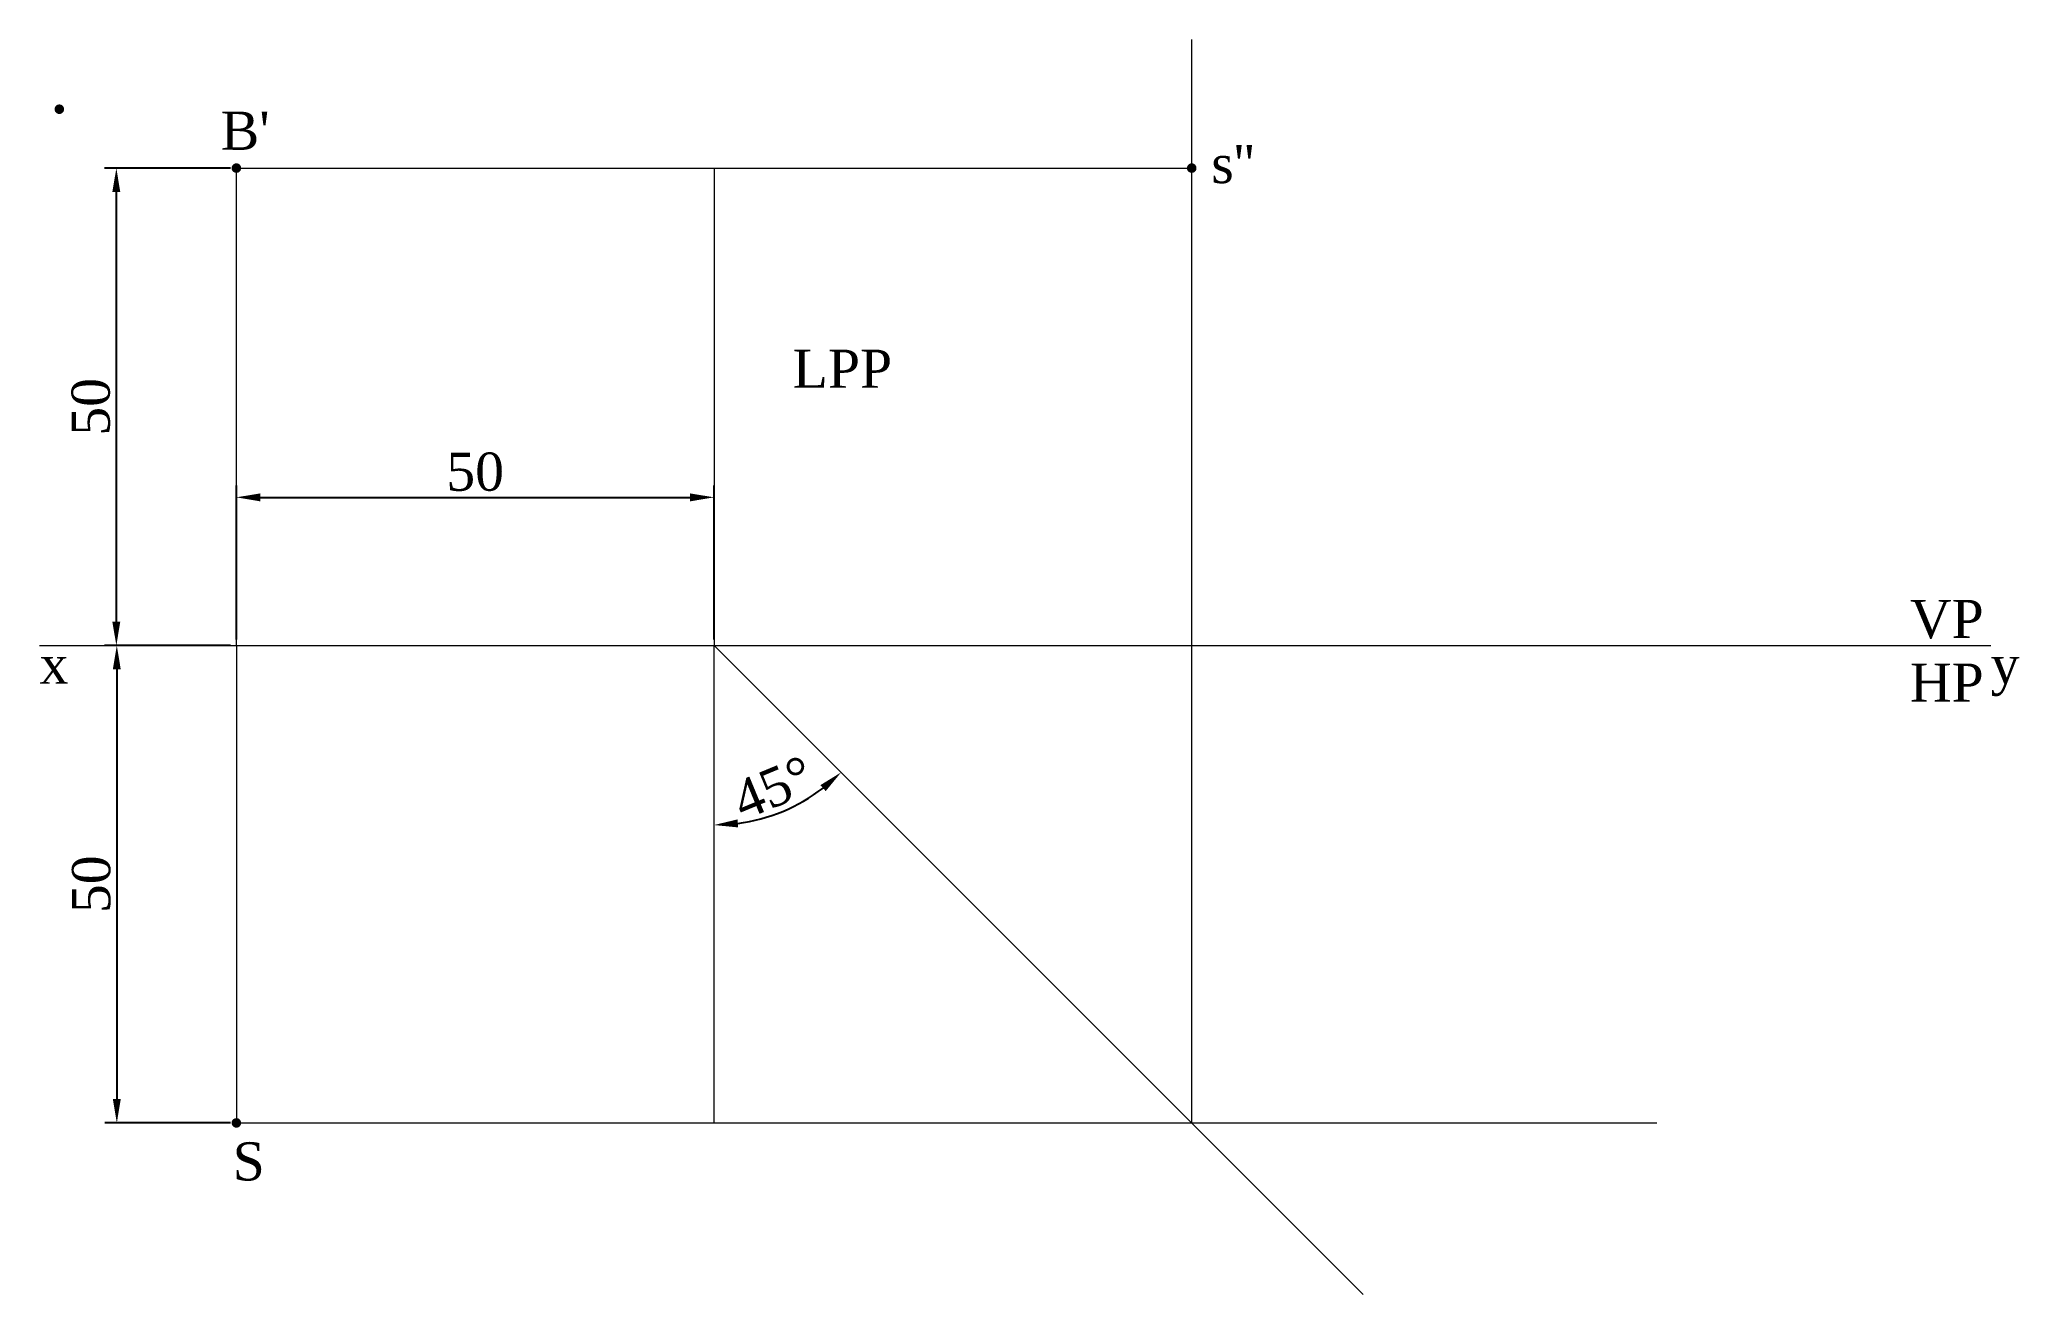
# Paper-space layout 'Layout2' of a CAD drawing. Header units: millimetres. Extents: x 25 to 232, y 26 to 157.
import ezdxf

# ---------------------------------------------------------------- set-up
doc = ezdxf.new("R2010")
doc.units = ezdxf.units.MM
doc.layers.add('PROJECTION LINE', color=250, linetype='Continuous', lineweight=5)
doc.layers.add('XY LINE', color=1, linetype='Continuous', lineweight=15)
doc.styles.get("Standard").update_dxf_attribs({"font": 'times.ttf', "height": 4})
doc.dimstyles.new('ISO-25', dxfattribs={"dimtxt": 4, "dimasz": 2.5, "dimexe": 1.25, "dimexo": 0.625, "dimtad": 1, "dimtoh": 1, "dimtxsty": 'Standard', "dimcen": 2.5, "dimadec": 0, "dimazin": 0, "dimtfac": 1, "dimtmove": 0, "dimatfit": 3, "dimfxl": 1, "dimarcsym": 0})

# ---------------------------------------------------------------- blocks, each defined once
blk = doc.blocks.new('*D8')
at = {"layer": 'Defpoints', "color": 0, "transparency": 16777216}
for p in [(33.02, 144.01), (45.58, 144.01), (45.58, 94.01)]:
    blk.add_point(p, dxfattribs=at)
at = {"layer": 'PROJECTION LINE', "color": 0, "lineweight": -2, "transparency": 16777216}
for p, q in [((44.96, 144.01), (31.77, 144.01)), ((33.02, 96.51), (33.02, 141.51)), ((44.96, 94.01), (31.77, 94.01))]:
    blk.add_line(p, q, dxfattribs=at)
at = {"layer": 'PROJECTION LINE', "color": 0, "transparency": 16777216}
for points in [[(32.6, 141.51), (33.43, 141.51), (33.02, 144.01)], [(32.6, 96.51), (33.43, 96.51), (33.02, 94.01)]]:
    blk.add_solid(points, dxfattribs=at)
at = {"layer": 'PROJECTION LINE', "color": 0, "transparency": 16777216, "insert": (30.36, 119.01), "char_height": 4, "attachment_point": 5, "rotation": 90}
blk.add_mtext('50', dxfattribs=at)
blk = doc.blocks.new('*D9')
at = {"layer": 'Defpoints', "color": 0, "transparency": 16777216}
for p in [(45.58, 94.01), (33.07, 44.01), (45.58, 44.01)]:
    blk.add_point(p, dxfattribs=at)
at = {"layer": 'PROJECTION LINE', "color": 0, "lineweight": -2, "transparency": 16777216}
for p, q in [((44.96, 94.01), (31.82, 94.01)), ((33.07, 91.51), (33.07, 46.51)), ((44.96, 44.01), (31.82, 44.01))]:
    blk.add_line(p, q, dxfattribs=at)
at = {"layer": 'PROJECTION LINE', "color": 0, "transparency": 16777216}
for points in [[(32.65, 91.51), (33.48, 91.51), (33.07, 94.01)], [(32.65, 46.51), (33.48, 46.51), (33.07, 44.01)]]:
    blk.add_solid(points, dxfattribs=at)
at = {"layer": 'PROJECTION LINE', "color": 0, "transparency": 16777216, "insert": (30.41, 69.01), "char_height": 4, "attachment_point": 5, "rotation": 90}
blk.add_mtext('50', dxfattribs=at)
blk = doc.blocks.new('*D10')
at = {"layer": 'Defpoints', "color": 0, "transparency": 16777216}
for p in [(95.58, 109.53), (45.58, 94.01), (95.58, 94.01)]:
    blk.add_point(p, dxfattribs=at)
at = {"layer": 'PROJECTION LINE', "color": 0, "lineweight": -2, "transparency": 16777216}
for p, q in [((45.58, 94.64), (45.58, 110.78)), ((95.58, 94.64), (95.58, 110.78)), ((48.08, 109.53), (93.08, 109.53))]:
    blk.add_line(p, q, dxfattribs=at)
at = {"layer": 'PROJECTION LINE', "color": 0, "transparency": 16777216}
for points in [[(48.08, 109.94), (48.08, 109.11), (45.58, 109.53)], [(93.08, 109.94), (93.08, 109.11), (95.58, 109.53)]]:
    blk.add_solid(points, dxfattribs=at)
at = {"layer": 'PROJECTION LINE', "color": 0, "transparency": 16777216, "insert": (70.58, 112.19), "char_height": 4, "attachment_point": 5}
blk.add_mtext('50', dxfattribs=at)
blk = doc.blocks.new('*D11')
at = {"layer": 'Defpoints', "color": 0, "transparency": 16777216}
for p in [(95.58, 94.01), (95.58, 94.01), (100.45, 75.85), (95.58, 44.01), (163.55, 26.05)]:
    blk.add_point(p, dxfattribs=at)
at = {"layer": 'PROJECTION LINE', "color": 0, "lineweight": -2, "transparency": 16777216}
blk.add_arc((95.58, 94.01), 18.8, 277.6253, 307.3747, dxfattribs=at)
at = {"layer": 'PROJECTION LINE', "color": 0, "transparency": 16777216}
for points in [[(106.72, 79.39), (107.27, 78.76), (108.88, 80.72)], [(98.11, 74.96), (98.05, 75.8), (95.58, 75.21)]]:
    blk.add_solid(points, dxfattribs=at)
at = {"layer": 'PROJECTION LINE', "color": 0, "transparency": 16777216, "insert": (101.76, 79.1), "char_height": 4, "attachment_point": 5, "rotation": 22.5}
blk.add_mtext('45°', dxfattribs=at)

psp = doc.layouts.new('Layout2')

# ---------------------------------------------------------------- linework, layer by layer
at = {"layer": 'PROJECTION LINE'}
for p, q in [((145.584, 44.012), (145.584, 157.472)), ((45.584, 94.012), (45.584, 144.012)), ((45.584, 144.012), (95.584, 144.012)), ((95.584, 144.012), (95.584, 94.012)), ((95.584, 144.012), (145.584, 144.012)), ((45.584, 94.012), (45.584, 44.012)), ((95.584, 94.012), (95.584, 94.012)), ((95.584, 44.012), (95.584, 94.012)), ((95.584, 94.012), (95.584, 94.012)), ((95.584, 94.012), (163.546, 26.049)), ((45.584, 44.012), (95.584, 44.012)), ((95.584, 44.012), (194.252, 44.012))]:
    psp.add_line(p, q, dxfattribs=at)
at = {"layer": 'PROJECTION LINE', "const_width": 0.5}
for points in [[(26.802, 150.179, 1), (27.302, 150.179, 1)], [(45.334, 144.012, 1), (45.834, 144.012, 1)], [(145.334, 144.012, 1), (145.834, 144.012, 1)], [(45.334, 44.012, 1), (45.834, 44.012, 1)]]:
    psp.add_lwpolyline(points, format="xyb", close=True, dxfattribs=at)
at = {"layer": 'XY LINE'}
psp.add_line((24.986, 94.012), (229.224, 94.012), dxfattribs=at)

# ---------------------------------------------------------------- texts
at = {"layer": 'PROJECTION LINE', "char_height": 4, "attachment_point": 1}
for s, insert in [("B'", (43.951, 149.929)), ("s''", (147.632, 146.443)), ('LPP', (103.811, 125)), ('VP\\PHP', (220.757, 98.794))]:
    psp.add_mtext(s, dxfattribs=dict(at, insert=insert))
at = {"layer": 'PROJECTION LINE', "insert": (45.196, 41.987), "char_height": 4, "attachment_point": 1}
psp.add_mtext_dynamic_manual_height_columns('S', width=0.38759, gutter_width=20, heights=[0], dxfattribs=at)
at = {"layer": 'XY LINE', "char_height": 4, "attachment_point": 1}
for s, insert in [('x', (24.986, 94.012)), ('y', (229.224, 94.012))]:
    psp.add_mtext(s, dxfattribs=dict(at, insert=insert))

# ---------------------------------------------------------------- dimensions: what is measured, and where the dimension line sits
at = {"layer": 'PROJECTION LINE'}
for p2, distance, picture, middle in [((45.584, 144.012), 12.568, '*D8', (30.356, 119.012)), ((95.584, 94.012), 15.516, '*D10', (70.584, 112.188)), ((45.584, 44.012), -12.516, '*D9', (30.408, 69.012))]:
    dim = psp.add_aligned_dim(p1=(45.584, 94.012), p2=p2, distance=distance, dimstyle='ISO-25', dxfattribs=at)
    dim.commit()
    dim.dimension.update_dxf_attribs({"geometry": picture, "text_midpoint": middle})
dim = psp.add_angular_dim_2l(base=(100.449, 75.854), line1=((95.584, 94.012), (163.546, 26.049)), line2=((95.584, 44.012), (95.584, 94.012)), dimstyle='ISO-25', dxfattribs=at)
dim.commit()
dim.dimension.update_dxf_attribs({"geometry": '*D11', "text_midpoint": (101.76, 79.101)})

doc.saveas('drawing.dxf')
